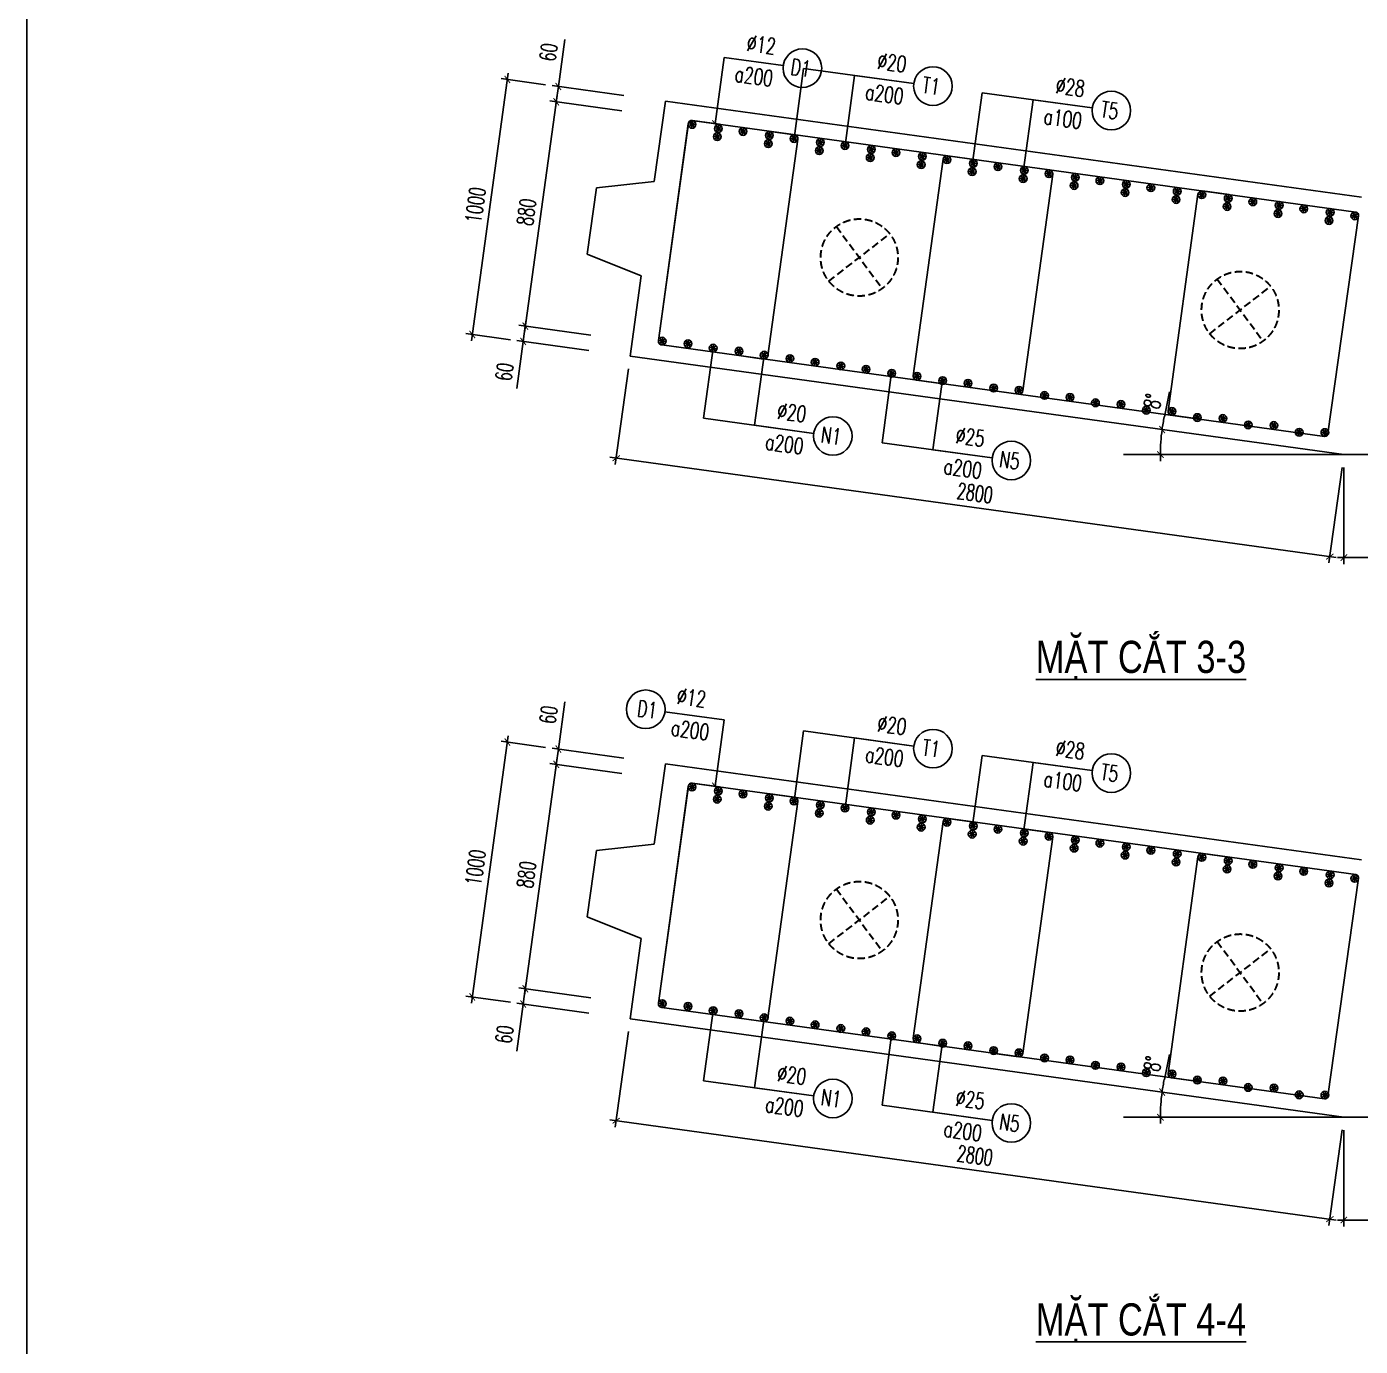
# Model space of a CAD drawing. Header units: millimetres. Extents: x -143483 to 1166745, y -1448440 to -1202244.
# Drawn here: x 927727 to 948461, y -1248491 to -1227977 of the extents above; entities that cross this region are included whole.
import ezdxf
from ezdxf.enums import TextEntityAlignment as Align

# ---------------------------------------------------------------- set-up
doc = ezdxf.new("R2010")
doc.units = ezdxf.units.MM
doc.header["$LTSCALE"] = 30
doc.header["$PDMODE"] = 3
doc.linetypes.add('DASHED', pattern=[19.05, 12.7, -6.35])
doc.layers.get('0').update_dxf_attribs({"lineweight": 9})
doc.layers.get('Defpoints').update_dxf_attribs({"lineweight": 9})
for name, color, linetype in [('ccu11-Cotthep', 9, 'Continuous'), ('ccu11-Dim', 8, 'Continuous'), ('ccu11-Text', 31, 'Continuous'), ('ccu11-Thay', 7, 'Continuous'), ('ccu11-Thep', 4, 'Continuous'), ('ccu11-Thep doc', 4, 'Continuous'), ('ccu11-Thepdai', 6, 'Continuous'), ('Xref_ST_MBDV Cot vach 30.7.2022$0$Xref_ST_MBDV Cot vach 30.7.2022|Xref_ST_MBDV Cot vach 30.7.2022|Xref_ST_MBDV Cot vach 30.7.2022|Xref_ST_MBDV Cot vach 30.7.2022|ccu12-Thay', 7, 'Continuous')]:
    doc.layers.add(name, color=color, linetype=linetype)
doc.layers.add('ccu11-Khuat', color=9, linetype='DASHED', lineweight=30)
doc.layers.add('Vicom_thep doc', color=1, linetype='Continuous', lineweight=35)
doc.styles.add('ccu11-dim', font='vnsimli.shx', dxfattribs={"width": 0.65, "bigfont": 'bigfont.shx'})
doc.styles.add('ccu11-VnAvH-B', font='VHAVANB.TTF')
doc.styles.add('ccu11-vnsimple', font='vnsimple.shx', dxfattribs={"bigfont": 'bigfont.shx'})
doc.styles.add('ccu11_simli', font='vnsimli.shx', dxfattribs={"width": 0.8})
doc.dimstyles.new('ccu11-100', dxfattribs={"dimscale": 100, "dimtxt": 2.5, "dimasz": 1, "dimexe": 1, "dimexo": 2, "dimgap": 1, "dimtad": 1, "dimdec": 0, "dimdsep": 46, "dimtxsty": 'ccu11-dim', "dimblk": 'ARCHTICK', "dimcen": -1, "dimdle": 1, "dimclrd": 256, "dimclre": 256, "dimclrt": 3, "dimadec": 0, "dimazin": 2, "dimtfac": 0.1, "dimtdec": 0, "dimtmove": 0, "dimatfit": 1, "dimldrblk": 'ARCHTICK', "dimfxl": 0, "dimtvp": 0.833333, "dimtolj": 1, "dimtzin": 12, "dimarcsym": 0})
doc.dimstyles.new('ccu11-100x4', dxfattribs={"dimscale": 100, "dimtxt": 2.5, "dimasz": 1, "dimexe": 1, "dimexo": 2, "dimgap": 1, "dimtad": 1, "dimdec": 0, "dimlfac": 0.25, "dimdsep": 46, "dimtxsty": 'ccu11-dim', "dimblk": 'ARCHTICK', "dimcen": -1, "dimdle": 1, "dimclrd": 256, "dimclre": 256, "dimclrt": 3, "dimadec": 0, "dimazin": 2, "dimtfac": 0.1, "dimtdec": 0, "dimtmove": 0, "dimatfit": 1, "dimldrblk": 'ARCHTICK', "dimfxl": 0, "dimtvp": 0.833333, "dimtolj": 1, "dimtzin": 12, "dimarcsym": 0})

# ---------------------------------------------------------------- blocks, each defined once
blk = doc.blocks.new('_ARCHTICK')
at = {"color": 0, "linetype": 'ByBlock', "const_width": 0.15}
blk.add_lwpolyline([(-0.5, -0.5), (0.5, 0.5)], dxfattribs=at)
blk = doc.blocks.new('*D4213')
at = {"layer": 'ccu11-Dim', "lineweight": -2, "transparency": 16777216}
blk.add_line((945414, -1234043), (945496, -1233653), dxfattribs=at)
for start, end in [(168.1306, 172.1485), (172.1485, 180), (170.1399, 172.1485), (180, 182.0086)]:
    blk.add_arc((948205, -1234630), 2853, start, end, dxfattribs=at)
at = {"layer": 'Defpoints', "color": 0, "transparency": 16777216}
for p in [(937110, -1233100), (945356, -1234499), (940037, -1234630), (948205, -1234630), (948205, -1234630)]:
    blk.add_point(p, dxfattribs=at)
at = {"layer": 'ccu11-Dim', "lineweight": -2, "transparency": 16777216, "xscale": 100, "yscale": 100, "zscale": 100}
for p, rotation in [((945380, -1234240), 262.1484996861007), ((945353, -1234630), 90)]:
    blk.add_blockref('_ARCHTICK', p, dxfattribs=dict(at, rotation=rotation))
at = {"layer": 'ccu11-Dim', "color": 3, "transparency": 16777216, "insert": (945235, -1233802), "char_height": 250, "attachment_point": 5, "rotation": 78.1306, "style": 'ccu11-dim'}
blk.add_mtext('\\A1;8\\M+1818B', dxfattribs=at)
blk = doc.blocks.new('*D4214')
at = {"layer": 'ccu11-Dim', "linetype": 'ByBlock', "lineweight": -2, "ltscale": 30, "transparency": 16777216}
for p, q in [((935993, -1228908), (936094, -1228175)), ((937012, -1229048), (935894, -1228894)), ((935960, -1229145), (935993, -1228908)), ((936979, -1229286), (935861, -1229132)), ((935960, -1229145), (935946, -1229244))]:
    blk.add_line(p, q, dxfattribs=at)
at = {"layer": 'Defpoints', "color": 0, "linetype": 'ByBlock', "ltscale": 30, "transparency": 16777216}
for p in [(937210, -1229075), (935960, -1229145), (937177, -1229313)]:
    blk.add_point(p, dxfattribs=at)
at = {"layer": 'ccu11-Dim', "linetype": 'ByBlock', "lineweight": -2, "ltscale": 30, "transparency": 16777216, "xscale": 100, "yscale": 100, "zscale": 100}
for p, rotation in [((935993, -1228908), 262.1484996839544), ((935960, -1229145), 82.14849968395437)]:
    blk.add_blockref('_ARCHTICK', p, dxfattribs=dict(at, rotation=rotation))
at = {"layer": 'ccu11-Dim', "color": 3, "linetype": 'ByBlock', "ltscale": 30, "transparency": 16777216, "insert": (935839, -1228374), "char_height": 250, "attachment_point": 5, "rotation": 82.1485, "style": 'ccu11-dim'}
blk.add_mtext('\\A1;60', dxfattribs=at)
blk = doc.blocks.new('*D4215')
at = {"layer": 'ccu11-Dim', "linetype": 'ByBlock', "lineweight": -2, "ltscale": 30, "transparency": 16777216}
for p, q in [((935974, -1229046), (935466, -1232731)), ((936979, -1229286), (935861, -1229132)), ((936498, -1232773), (935380, -1232619))]:
    blk.add_line(p, q, dxfattribs=at)
at = {"layer": 'Defpoints', "color": 0, "linetype": 'ByBlock', "ltscale": 30, "transparency": 16777216}
for p in [(937177, -1229313), (935479, -1232632), (936696, -1232800)]:
    blk.add_point(p, dxfattribs=at)
at = {"layer": 'ccu11-Dim', "linetype": 'ByBlock', "lineweight": -2, "ltscale": 30, "transparency": 16777216, "xscale": 100, "yscale": 100, "zscale": 100}
for p, rotation in [((935960, -1229145), 82.14849968395441), ((935479, -1232632), 262.1484996839544)]:
    blk.add_blockref('_ARCHTICK', p, dxfattribs=dict(at, rotation=rotation))
at = {"layer": 'ccu11-Dim', "color": 3, "linetype": 'ByBlock', "ltscale": 30, "transparency": 16777216, "insert": (935497, -1230858), "char_height": 250, "attachment_point": 5, "rotation": 82.1485, "style": 'ccu11-dim'}
blk.add_mtext('\\A1;880', dxfattribs=at)
blk = doc.blocks.new('*D4216')
at = {"layer": 'ccu11-Dim', "linetype": 'ByBlock', "lineweight": -2, "ltscale": 30, "transparency": 16777216}
for p, q in [((936498, -1232773), (935380, -1232619)), ((935479, -1232632), (935446, -1232870)), ((935479, -1232632), (935493, -1232533)), ((935446, -1232870), (935345, -1233603)), ((936465, -1233011), (935347, -1232857))]:
    blk.add_line(p, q, dxfattribs=at)
at = {"layer": 'Defpoints', "color": 0, "linetype": 'ByBlock', "ltscale": 30, "transparency": 16777216}
for p in [(935479, -1232632), (936696, -1232800), (936663, -1233038)]:
    blk.add_point(p, dxfattribs=at)
at = {"layer": 'ccu11-Dim', "linetype": 'ByBlock', "lineweight": -2, "ltscale": 30, "transparency": 16777216, "xscale": 100, "yscale": 100, "zscale": 100}
for p, rotation in [((935479, -1232632), 262.1484996839544), ((935446, -1232870), 82.14849968395441)]:
    blk.add_blockref('_ARCHTICK', p, dxfattribs=dict(at, rotation=rotation))
at = {"layer": 'ccu11-Dim', "color": 3, "linetype": 'ByBlock', "ltscale": 30, "transparency": 16777216, "insert": (935154, -1233343), "char_height": 250, "attachment_point": 5, "rotation": 82.1485, "style": 'ccu11-dim'}
blk.add_mtext('\\A1;60', dxfattribs=at)
blk = doc.blocks.new('*D4217')
at = {"layer": 'ccu11-Dim', "linetype": 'ByBlock', "lineweight": -2, "ltscale": 30, "transparency": 16777216}
for p, q in [((935214, -1228699), (934640, -1232860)), ((935795, -1228880), (935101, -1228785)), ((935248, -1232843), (934555, -1232747))]:
    blk.add_line(p, q, dxfattribs=at)
at = {"layer": 'Defpoints', "color": 0, "linetype": 'ByBlock', "ltscale": 30, "transparency": 16777216}
for p in [(935993, -1228908), (934654, -1232761), (935446, -1232870)]:
    blk.add_point(p, dxfattribs=at)
at = {"layer": 'ccu11-Dim', "linetype": 'ByBlock', "lineweight": -2, "ltscale": 30, "transparency": 16777216, "xscale": 100, "yscale": 100, "zscale": 100}
for p, rotation in [((935200, -1228798), 82.14849968395441), ((934654, -1232761), 262.1484996839544)]:
    blk.add_blockref('_ARCHTICK', p, dxfattribs=dict(at, rotation=rotation))
at = {"layer": 'ccu11-Dim', "color": 3, "linetype": 'ByBlock', "ltscale": 30, "transparency": 16777216, "insert": (934704, -1230749), "char_height": 250, "attachment_point": 5, "rotation": 82.1485, "style": 'ccu11-dim'}
blk.add_mtext('\\A1;1000', dxfattribs=at)
blk = doc.blocks.new('MCT')
at = {"ltscale": 0.005}
for p, q in [((-0.49, 0), (0.49, 0)), ((0.35, -0.35), (-0.35, 0.35)), ((-0.35, -0.35), (0.35, 0.35)), ((0, -0.49), (0, 0.49))]:
    blk.add_line(p, q, dxfattribs=at)
blk.add_circle((0, 0), 0.492, dxfattribs=at)
blk = doc.blocks.new('*U4207')
at = {"layer": 'ccu11-Thep doc', "xscale": -121.9200000001001, "yscale": 121.9200000001001, "zscale": 121.92, "rotation": 270}
blk.add_blockref('MCT', (0, 0), dxfattribs=at)
blk = doc.blocks.new('*U4208')
at = {"layer": 'ccu11-Thep doc', "color": 0, "linetype": 'ByBlock', "lineweight": -2, "transparency": 16777216}
for p in [(0, 0), (800, 0), (1600, 0), (2400, 0), (3200, 0), (4000, 0), (4800, 0), (5600, 0), (6400, 0), (7200, 0), (8000, 0), (8800, 0), (9600, 0), (10400, 0)]:
    blk.add_blockref('*U4207', p, dxfattribs=at)
blk = doc.blocks.new('*U4209')
at = {"layer": 'ccu11-Thep doc', "xscale": -121.9200000001001, "yscale": 121.9200000001001, "zscale": 121.92, "rotation": 270}
blk.add_blockref('MCT', (0, 0), dxfattribs=at)
blk = doc.blocks.new('*U4210')
at = {"layer": 'ccu11-Thep doc', "color": 0, "linetype": 'ByBlock', "lineweight": -2, "transparency": 16777216}
for p in [(0, 0), (800, 0), (1600, 0), (2400, 0), (3200, 0), (4000, 0), (4800, 0), (5600, 0), (6400, 0), (7200, 0), (8000, 0), (8800, 0), (9600, 0), (10400, 0)]:
    blk.add_blockref('*U4209', p, dxfattribs=at)
blk = doc.blocks.new('*D4211')
at = {"layer": 'ccu11-Dim', "linetype": 'ByBlock', "lineweight": -2, "ltscale": 30, "transparency": 16777216}
for p, q in [((937083, -1233298), (936878, -1234784)), ((936793, -1234671), (948086, -1236228)), ((948178, -1234828), (947973, -1236314))]:
    blk.add_line(p, q, dxfattribs=at)
at = {"layer": 'Defpoints', "color": 0, "linetype": 'ByBlock', "ltscale": 30, "transparency": 16777216}
for p in [(937110, -1233100), (948205, -1234630), (947987, -1236215)]:
    blk.add_point(p, dxfattribs=at)
at = {"layer": 'ccu11-Dim', "linetype": 'ByBlock', "lineweight": -2, "ltscale": 30, "transparency": 16777216, "xscale": 100, "yscale": 100, "zscale": 100}
for p, rotation in [((936892, -1234685), 172.1484996860987), ((947987, -1236215), 352.1484996860988)]:
    blk.add_blockref('_ARCHTICK', p, dxfattribs=dict(at, rotation=rotation))
at = {"layer": 'ccu11-Dim', "color": 3, "linetype": 'ByBlock', "ltscale": 30, "transparency": 16777216, "insert": (942470, -1235227), "char_height": 250, "attachment_point": 5, "rotation": 352.1485, "style": 'ccu11-dim'}
blk.add_mtext('\\A1;2800', dxfattribs=at)
blk = doc.blocks.new('*D4212')
at = {"layer": 'ccu11-Dim', "linetype": 'ByBlock', "lineweight": -2, "ltscale": 30, "transparency": 16777216}
for p, q in [((948205, -1234830), (948205, -1236330)), ((959405, -1234830), (959405, -1236330)), ((948105, -1236230), (959505, -1236230))]:
    blk.add_line(p, q, dxfattribs=at)
at = {"layer": 'Defpoints', "color": 0, "linetype": 'ByBlock', "ltscale": 30, "transparency": 16777216}
for p in [(948205, -1234630), (959405, -1234630), (959405, -1236230)]:
    blk.add_point(p, dxfattribs=at)
at = {"layer": 'ccu11-Dim', "linetype": 'ByBlock', "lineweight": -2, "ltscale": 30, "transparency": 16777216, "xscale": 100, "yscale": 100, "zscale": 100, "rotation": 180}
blk.add_blockref('_ARCHTICK', (948205, -1236230), dxfattribs=at)
at = {"layer": 'ccu11-Dim', "linetype": 'ByBlock', "lineweight": -2, "ltscale": 30, "transparency": 16777216, "xscale": 100, "yscale": 100, "zscale": 100}
blk.add_blockref('_ARCHTICK', (959405, -1236230), dxfattribs=at)
at = {"layer": 'ccu11-Dim', "color": 3, "linetype": 'ByBlock', "ltscale": 30, "transparency": 16777216, "insert": (953805, -1236005), "char_height": 250, "attachment_point": 5, "style": 'ccu11-dim'}
blk.add_mtext('\\A1;2800', dxfattribs=at)
blk = doc.blocks.new('ccu11_block_thep')
at = {"layer": 'ccu11-Thep', "color": 3}
for p, q in [((-0.4, 0), (0.4, 0)), ((-0.28, 0.28), (0.28, -0.28)), ((0.28, 0.28), (-0.28, -0.28)), ((0, 0.4), (0, -0.4))]:
    blk.add_line(p, q, dxfattribs=at)
at = {"layer": 'ccu11-Thep', "color": 1, "const_width": 0.0667}
blk.add_lwpolyline([(-0.4, 0, 1), (0.4, 0, 1), (-0.4, 0, 1)], format="xyb", dxfattribs=at)
at = {"layer": 'ccu11-Thep', "color": 1}
blk.add_circle((0, 0), 0.4, dxfattribs=at)
blk = doc.blocks.new('*U4228')
at = {"layer": 'Vicom_thep doc', "xscale": -150, "yscale": 150, "zscale": 150, "rotation": 180}
blk.add_blockref('ccu11_block_thep', (0, 0), dxfattribs=at)
blk = doc.blocks.new('*U4229')
at = {"layer": 'ccu11-Thep doc', "color": 0, "linetype": 'ByBlock', "lineweight": -2, "transparency": 16777216}
for p in [(0, 0), (800, 0), (1600, 0), (2400, 0), (3200, 0), (4000, 0), (4800, 0), (5600, 0), (6400, 0), (7200, 0), (8000, 0), (8800, 0), (9600, 0)]:
    blk.add_blockref('*U4228', p, dxfattribs=at)
blk = doc.blocks.new('*U4226')
at = {"layer": 'Vicom_thep doc', "xscale": -150, "yscale": 150, "zscale": 150, "rotation": 180}
blk.add_blockref('ccu11_block_thep', (0, 0), dxfattribs=at)
blk = doc.blocks.new('*U4227')
at = {"layer": 'ccu11-Thep doc', "color": 0, "linetype": 'ByBlock', "lineweight": -2, "transparency": 16777216}
for p in [(0, 0), (800, 0), (1600, 0), (2400, 0), (3200, 0), (4000, 0), (4800, 0), (5600, 0), (6400, 0), (7200, 0), (8000, 0), (8800, 0), (9600, 0)]:
    blk.add_blockref('*U4226', p, dxfattribs=at)
blk = doc.blocks.new('SHD')
at = {"layer": 'ccu11-Cotthep'}
blk.add_circle((300, 0), 300, dxfattribs=at)
at = {"layer": 'ccu11-Cotthep', "color": 31, "style": 'ccu11_simli', "width": 0.8}
blk.add_attdef('DK', text='', height=250, dxfattribs=at).set_placement((-101, 65), align=Align.BOTTOM_RIGHT)
blk.add_attdef('KH', text='', height=250, dxfattribs=at).set_placement((300, 0), align=Align.MIDDLE)
blk.add_attdef('KC', text='', height=250, dxfattribs=at).set_placement((-101, -142), align=Align.TOP_RIGHT)
blk = doc.blocks.new('*U4230')
at = {"layer": 'Vicom_thep doc', "xscale": -150, "yscale": 150, "zscale": 150, "rotation": 180}
blk.add_blockref('ccu11_block_thep', (0, 0), dxfattribs=at)
blk = doc.blocks.new('*U4231')
at = {"layer": 'ccu11-Thep doc', "color": 0, "linetype": 'ByBlock', "lineweight": -2, "transparency": 16777216}
for p in [(0, 0), (800, 0), (1600, 0), (2400, 0), (3200, 0), (4000, 0), (4800, 0), (5600, 0), (6400, 0), (7200, 0), (8000, 0), (8800, 0), (9600, 0)]:
    blk.add_blockref('*U4230', p, dxfattribs=at)
blk = doc.blocks.new('*D4264')
at = {"layer": 'ccu11-Dim', "lineweight": -2, "transparency": 16777216}
blk.add_line((945414, -1244342), (945496, -1243953), dxfattribs=at)
for start, end in [(168.1306, 172.1485), (170.1399, 172.1485), (172.1485, 180), (180, 182.0086)]:
    blk.add_arc((948205, -1244929), 2853, start, end, dxfattribs=at)
at = {"layer": 'Defpoints', "color": 0, "transparency": 16777216}
for p in [(937110, -1243399), (945356, -1244799), (940037, -1244929), (948205, -1244929), (948205, -1244929)]:
    blk.add_point(p, dxfattribs=at)
at = {"layer": 'ccu11-Dim', "lineweight": -2, "transparency": 16777216, "xscale": 100, "yscale": 100, "zscale": 100}
for p, rotation in [((945380, -1244539), 262.1484996861007), ((945353, -1244929), 90)]:
    blk.add_blockref('_ARCHTICK', p, dxfattribs=dict(at, rotation=rotation))
at = {"layer": 'ccu11-Dim', "color": 3, "transparency": 16777216, "insert": (945235, -1244101), "char_height": 250, "attachment_point": 5, "rotation": 78.1306, "style": 'ccu11-dim'}
blk.add_mtext('\\A1;8\\M+1818B', dxfattribs=at)
blk = doc.blocks.new('*D4254')
at = {"layer": 'ccu11-Dim', "linetype": 'ByBlock', "lineweight": -2, "ltscale": 30, "transparency": 16777216}
for p, q in [((935993, -1239207), (936094, -1238474)), ((937012, -1239348), (935894, -1239193)), ((935960, -1239445), (935993, -1239207)), ((936979, -1239585), (935861, -1239431)), ((935960, -1239445), (935946, -1239544))]:
    blk.add_line(p, q, dxfattribs=at)
at = {"layer": 'Defpoints', "color": 0, "linetype": 'ByBlock', "ltscale": 30, "transparency": 16777216}
for p in [(935960, -1239445), (937210, -1239375), (937177, -1239613)]:
    blk.add_point(p, dxfattribs=at)
at = {"layer": 'ccu11-Dim', "linetype": 'ByBlock', "lineweight": -2, "ltscale": 30, "transparency": 16777216, "xscale": 100, "yscale": 100, "zscale": 100}
for p, rotation in [((935993, -1239207), 262.1484996839544), ((935960, -1239445), 82.14849968395437)]:
    blk.add_blockref('_ARCHTICK', p, dxfattribs=dict(at, rotation=rotation))
at = {"layer": 'ccu11-Dim', "color": 3, "linetype": 'ByBlock', "ltscale": 30, "transparency": 16777216, "insert": (935839, -1238673), "char_height": 250, "attachment_point": 5, "rotation": 82.1485, "style": 'ccu11-dim'}
blk.add_mtext('\\A1;60', dxfattribs=at)
blk = doc.blocks.new('*D4255')
at = {"layer": 'ccu11-Dim', "linetype": 'ByBlock', "lineweight": -2, "ltscale": 30, "transparency": 16777216}
for p, q in [((935974, -1239346), (935466, -1243031)), ((936979, -1239585), (935861, -1239431)), ((936498, -1243072), (935380, -1242918))]:
    blk.add_line(p, q, dxfattribs=at)
at = {"layer": 'Defpoints', "color": 0, "linetype": 'ByBlock', "ltscale": 30, "transparency": 16777216}
for p in [(937177, -1239613), (935479, -1242932), (936696, -1243100)]:
    blk.add_point(p, dxfattribs=at)
at = {"layer": 'ccu11-Dim', "linetype": 'ByBlock', "lineweight": -2, "ltscale": 30, "transparency": 16777216, "xscale": 100, "yscale": 100, "zscale": 100}
for p, rotation in [((935960, -1239445), 82.14849968395441), ((935479, -1242932), 262.1484996839544)]:
    blk.add_blockref('_ARCHTICK', p, dxfattribs=dict(at, rotation=rotation))
at = {"layer": 'ccu11-Dim', "color": 3, "linetype": 'ByBlock', "ltscale": 30, "transparency": 16777216, "insert": (935497, -1241158), "char_height": 250, "attachment_point": 5, "rotation": 82.1485, "style": 'ccu11-dim'}
blk.add_mtext('\\A1;880', dxfattribs=at)
blk = doc.blocks.new('*D4256')
at = {"layer": 'ccu11-Dim', "linetype": 'ByBlock', "lineweight": -2, "ltscale": 30, "transparency": 16777216}
for p, q in [((936498, -1243072), (935380, -1242918)), ((935479, -1242932), (935446, -1243170)), ((935479, -1242932), (935493, -1242833)), ((935446, -1243170), (935345, -1243902)), ((936465, -1243310), (935347, -1243156))]:
    blk.add_line(p, q, dxfattribs=at)
at = {"layer": 'Defpoints', "color": 0, "linetype": 'ByBlock', "ltscale": 30, "transparency": 16777216}
for p in [(935479, -1242932), (936696, -1243100), (936663, -1243337)]:
    blk.add_point(p, dxfattribs=at)
at = {"layer": 'ccu11-Dim', "linetype": 'ByBlock', "lineweight": -2, "ltscale": 30, "transparency": 16777216, "xscale": 100, "yscale": 100, "zscale": 100}
for p, rotation in [((935479, -1242932), 262.1484996839544), ((935446, -1243170), 82.14849968395441)]:
    blk.add_blockref('_ARCHTICK', p, dxfattribs=dict(at, rotation=rotation))
at = {"layer": 'ccu11-Dim', "color": 3, "linetype": 'ByBlock', "ltscale": 30, "transparency": 16777216, "insert": (935154, -1243642), "char_height": 250, "attachment_point": 5, "rotation": 82.1485, "style": 'ccu11-dim'}
blk.add_mtext('\\A1;60', dxfattribs=at)
blk = doc.blocks.new('*D4257')
at = {"layer": 'ccu11-Dim', "linetype": 'ByBlock', "lineweight": -2, "ltscale": 30, "transparency": 16777216}
for p, q in [((935214, -1238999), (934640, -1243159)), ((935795, -1239180), (935101, -1239084)), ((935248, -1243142), (934555, -1243047))]:
    blk.add_line(p, q, dxfattribs=at)
at = {"layer": 'Defpoints', "color": 0, "linetype": 'ByBlock', "ltscale": 30, "transparency": 16777216}
for p in [(935993, -1239207), (934654, -1243060), (935446, -1243170)]:
    blk.add_point(p, dxfattribs=at)
at = {"layer": 'ccu11-Dim', "linetype": 'ByBlock', "lineweight": -2, "ltscale": 30, "transparency": 16777216, "xscale": 100, "yscale": 100, "zscale": 100}
for p, rotation in [((935200, -1239098), 82.14849968395441), ((934654, -1243060), 262.1484996839544)]:
    blk.add_blockref('_ARCHTICK', p, dxfattribs=dict(at, rotation=rotation))
at = {"layer": 'ccu11-Dim', "color": 3, "linetype": 'ByBlock', "ltscale": 30, "transparency": 16777216, "insert": (934704, -1241048), "char_height": 250, "attachment_point": 5, "rotation": 82.1485, "style": 'ccu11-dim'}
blk.add_mtext('\\A1;1000', dxfattribs=at)
blk = doc.blocks.new('*U4248')
at = {"layer": 'ccu11-Thep doc', "xscale": -121.9200000001001, "yscale": 121.9200000001001, "zscale": 121.92, "rotation": 270}
blk.add_blockref('MCT', (0, 0), dxfattribs=at)
blk = doc.blocks.new('*U4249')
at = {"layer": 'ccu11-Thep doc', "color": 0, "linetype": 'ByBlock', "lineweight": -2, "transparency": 16777216}
for p in [(0, 0), (800, 0), (1600, 0), (2400, 0), (3200, 0), (4000, 0), (4800, 0), (5600, 0), (6400, 0), (7200, 0), (8000, 0), (8800, 0), (9600, 0), (10400, 0)]:
    blk.add_blockref('*U4248', p, dxfattribs=at)
blk = doc.blocks.new('*U4250')
at = {"layer": 'ccu11-Thep doc', "xscale": -121.9200000001001, "yscale": 121.9200000001001, "zscale": 121.92, "rotation": 270}
blk.add_blockref('MCT', (0, 0), dxfattribs=at)
blk = doc.blocks.new('*U4251')
at = {"layer": 'ccu11-Thep doc', "color": 0, "linetype": 'ByBlock', "lineweight": -2, "transparency": 16777216}
for p in [(0, 0), (800, 0), (1600, 0), (2400, 0), (3200, 0), (4000, 0), (4800, 0), (5600, 0), (6400, 0), (7200, 0), (8000, 0), (8800, 0), (9600, 0), (10400, 0)]:
    blk.add_blockref('*U4250', p, dxfattribs=at)
blk = doc.blocks.new('*D4262')
at = {"layer": 'ccu11-Dim', "linetype": 'ByBlock', "lineweight": -2, "ltscale": 30, "transparency": 16777216}
for p, q in [((937083, -1243597), (936878, -1245083)), ((936793, -1244970), (948086, -1246528)), ((948178, -1245127), (947973, -1246613))]:
    blk.add_line(p, q, dxfattribs=at)
at = {"layer": 'Defpoints', "color": 0, "linetype": 'ByBlock', "ltscale": 30, "transparency": 16777216}
for p in [(937110, -1243399), (948205, -1244929), (947987, -1246514)]:
    blk.add_point(p, dxfattribs=at)
at = {"layer": 'ccu11-Dim', "linetype": 'ByBlock', "lineweight": -2, "ltscale": 30, "transparency": 16777216, "xscale": 100, "yscale": 100, "zscale": 100}
for p, rotation in [((936892, -1244984), 172.1484996860987), ((947987, -1246514), 352.1484996860988)]:
    blk.add_blockref('_ARCHTICK', p, dxfattribs=dict(at, rotation=rotation))
at = {"layer": 'ccu11-Dim', "color": 3, "linetype": 'ByBlock', "ltscale": 30, "transparency": 16777216, "insert": (942470, -1245526), "char_height": 250, "attachment_point": 5, "rotation": 352.1485, "style": 'ccu11-dim'}
blk.add_mtext('\\A1;2800', dxfattribs=at)
blk = doc.blocks.new('*D4263')
at = {"layer": 'ccu11-Dim', "linetype": 'ByBlock', "lineweight": -2, "ltscale": 30, "transparency": 16777216}
for p, q in [((948205, -1245129), (948205, -1246629)), ((959405, -1245129), (959405, -1246629)), ((948105, -1246529), (959505, -1246529))]:
    blk.add_line(p, q, dxfattribs=at)
at = {"layer": 'Defpoints', "color": 0, "linetype": 'ByBlock', "ltscale": 30, "transparency": 16777216}
for p in [(948205, -1244929), (959405, -1244929), (959405, -1246529)]:
    blk.add_point(p, dxfattribs=at)
at = {"layer": 'ccu11-Dim', "linetype": 'ByBlock', "lineweight": -2, "ltscale": 30, "transparency": 16777216, "xscale": 100, "yscale": 100, "zscale": 100, "rotation": 180}
blk.add_blockref('_ARCHTICK', (948205, -1246529), dxfattribs=at)
at = {"layer": 'ccu11-Dim', "linetype": 'ByBlock', "lineweight": -2, "ltscale": 30, "transparency": 16777216, "xscale": 100, "yscale": 100, "zscale": 100}
blk.add_blockref('_ARCHTICK', (959405, -1246529), dxfattribs=at)
at = {"layer": 'ccu11-Dim', "color": 3, "linetype": 'ByBlock', "ltscale": 30, "transparency": 16777216, "insert": (953805, -1246304), "char_height": 250, "attachment_point": 5, "style": 'ccu11-dim'}
blk.add_mtext('\\A1;2800', dxfattribs=at)
blk = doc.blocks.new('*U4238')
at = {"layer": 'Vicom_thep doc', "xscale": -150, "yscale": 150, "zscale": 150, "rotation": 180}
blk.add_blockref('ccu11_block_thep', (0, 0), dxfattribs=at)
blk = doc.blocks.new('*U4239')
at = {"layer": 'ccu11-Thep doc', "color": 0, "linetype": 'ByBlock', "lineweight": -2, "transparency": 16777216}
for p in [(0, 0), (800, 0), (1600, 0), (2400, 0), (3200, 0), (4000, 0), (4800, 0), (5600, 0), (6400, 0), (7200, 0), (8000, 0), (8800, 0), (9600, 0)]:
    blk.add_blockref('*U4238', p, dxfattribs=at)
blk = doc.blocks.new('*U4236')
at = {"layer": 'Vicom_thep doc', "xscale": -150, "yscale": 150, "zscale": 150, "rotation": 180}
blk.add_blockref('ccu11_block_thep', (0, 0), dxfattribs=at)
blk = doc.blocks.new('*U4237')
at = {"layer": 'ccu11-Thep doc', "color": 0, "linetype": 'ByBlock', "lineweight": -2, "transparency": 16777216}
for p in [(0, 0), (800, 0), (1600, 0), (2400, 0), (3200, 0), (4000, 0), (4800, 0), (5600, 0), (6400, 0), (7200, 0), (8000, 0), (8800, 0), (9600, 0)]:
    blk.add_blockref('*U4236', p, dxfattribs=at)
blk = doc.blocks.new('*U4240')
at = {"layer": 'Vicom_thep doc', "xscale": -150, "yscale": 150, "zscale": 150, "rotation": 180}
blk.add_blockref('ccu11_block_thep', (0, 0), dxfattribs=at)
blk = doc.blocks.new('*U4241')
at = {"layer": 'ccu11-Thep doc', "color": 0, "linetype": 'ByBlock', "lineweight": -2, "transparency": 16777216}
for p in [(0, 0), (800, 0), (1600, 0), (2400, 0), (3200, 0), (4000, 0), (4800, 0), (5600, 0), (6400, 0), (7200, 0), (8000, 0), (8800, 0), (9600, 0)]:
    blk.add_blockref('*U4240', p, dxfattribs=at)

msp = doc.modelspace()

# ---------------------------------------------------------------- linework, layer by layer
at = {"layer": 'ccu11-Dim'}
for points in [[(948205.42, -1234629.64), (944779.84, -1234629.64)], [(948205.42, -1244929.04), (944779.84, -1244929.04)]]:
    msp.add_lwpolyline(points, dxfattribs=at)
at = {"layer": 'ccu11-Khuat', "ltscale": 0.3}
for p, q in [((940315.05, -1231082.83), (941028.11, -1232047.99)), ((940197.74, -1231933.48), (941145.42, -1231197.34)), ((946119.59, -1232750.15), (947067.28, -1232014.01)), ((946236.91, -1231899.5), (946949.97, -1232864.66)), ((940197.74, -1242232.89), (941145.42, -1241496.75)), ((940315.05, -1241382.23), (941028.11, -1242347.4)), ((946119.59, -1243049.55), (947067.28, -1242313.42)), ((946236.91, -1242198.9), (946949.97, -1243164.07))]:
    msp.add_line(p, q, dxfattribs=at)
for centre in [(940671.58, -1231565.41), (946593.44, -1232382.08), (940671.58, -1241864.82), (946593.44, -1242681.49)]:
    msp.add_circle(centre, 600, dxfattribs=at)
at = {"layer": 'ccu11-Thay'}
for p, q in [((937656.84, -1229137.15), (937484.71, -1230385.34)), ((936583.14, -1230483.09), (936441.07, -1231513.34)), ((937484.71, -1230385.34), (936583.14, -1230483.09)), ((936441.07, -1231513.34), (937282.54, -1231851.46)), ((937282.54, -1231851.46), (937110.41, -1233099.65)), ((937656.84, -1239436.55), (937484.71, -1240684.74)), ((937484.71, -1240684.74), (936583.14, -1240782.5)), ((936583.14, -1240782.5), (936441.07, -1241812.75)), ((936441.07, -1241812.75), (937282.54, -1242150.87)), ((937282.54, -1242150.87), (937110.41, -1243399.06))]:
    msp.add_line(p, q, dxfattribs=at)
at = {"layer": 'ccu11-Thepdai'}
for points in [[(947901.35, -1234345.53), (937598.85, -1232924.74, -0.41421356), (937547.61, -1232857.1), (938013.47, -1229479.08, -0.41421356), (938069.83, -1229436.37), (948391.74, -1230859.85, -0.41421356), (948434.44, -1230916.21), (947957.71, -1234302.83, -0.41421356), (947901.35, -1234345.53)], [(938495.8, -1229495.12), (938079.74, -1229437.74, 0.41421356), (938012.1, -1229488.98), (937547.61, -1232857.1, 0.41421356), (937598.85, -1232924.74), (938014.91, -1232982.12)], [(939248.67, -1229598.95), (939664.74, -1229656.32, -0.41421356), (939715.98, -1229723.96), (939251.49, -1233092.08, -0.41421356), (939183.85, -1233143.32), (938767.79, -1233085.94)], [(942458.3, -1230041.58), (942042.23, -1229984.2, 0.41421356), (941974.6, -1230035.44), (941510.11, -1233403.56, 0.41421356), (941561.35, -1233471.2), (941977.41, -1233528.58)], [(943211.17, -1230145.41), (943627.23, -1230202.78, -0.41421356), (943678.47, -1230270.42), (943213.98, -1233638.54, -0.41421356), (943146.35, -1233689.78), (942730.29, -1233632.4)], [(946420.79, -1230588.04), (946004.73, -1230530.66, 0.41421356), (945937.1, -1230581.9), (945472.61, -1233950.02, 0.41421356), (945523.85, -1234017.66), (945939.91, -1234075.03)], [(947901.35, -1244644.94), (937598.85, -1243224.14, -0.41421356), (937547.61, -1243156.51), (938013.47, -1239778.48, -0.41421356), (938069.83, -1239735.78), (948391.74, -1241159.25, -0.41421356), (948434.44, -1241215.61), (947957.71, -1244602.24, -0.41421356), (947901.35, -1244644.94)], [(938495.8, -1239794.53), (938079.74, -1239737.15, 0.41421356), (938012.1, -1239788.39), (937547.61, -1243156.51, 0.41421356), (937598.85, -1243224.14), (938014.91, -1243281.52)], [(939248.67, -1239898.35), (939664.74, -1239955.73, -0.41421356), (939715.98, -1240023.37), (939251.49, -1243391.49, -0.41421356), (939183.85, -1243442.73), (938767.79, -1243385.35)], [(942458.3, -1240340.98), (942042.23, -1240283.61, 0.41421356), (941974.6, -1240334.85), (941510.11, -1243702.97, 0.41421356), (941561.35, -1243770.6), (941977.41, -1243827.98)], [(943211.17, -1240444.81), (943627.23, -1240502.19, -0.41421356), (943678.47, -1240569.82), (943213.98, -1243937.95, -0.41421356), (943146.35, -1243989.19), (942730.29, -1243931.81)], [(946420.79, -1240887.44), (946004.73, -1240830.06, 0.41421356), (945937.1, -1240881.31), (945472.61, -1244249.43, 0.41421356), (945523.85, -1244317.06), (945939.91, -1244374.44)]]:
    msp.add_lwpolyline(points, format="xyb", dxfattribs=at)
at = {"layer": 'Xref_ST_MBDV Cot vach 30.7.2022$0$Xref_ST_MBDV Cot vach 30.7.2022|Xref_ST_MBDV Cot vach 30.7.2022|Xref_ST_MBDV Cot vach 30.7.2022|Xref_ST_MBDV Cot vach 30.7.2022|ccu12-Thay', "ltscale": 10}
for p, q in [((948479.92, -1230629.64), (937656.84, -1229137.15)), ((937110.41, -1233099.65), (948205.42, -1234629.64)), ((948205.42, -1234629.64), (959405.42, -1234629.64)), ((948479.92, -1240929.04), (937656.84, -1239436.55)), ((937110.41, -1243399.06), (948205.42, -1244929.04)), ((948205.42, -1244929.04), (959405.42, -1244929.04))]:
    msp.add_line(p, q, dxfattribs=at)
at = {"layer": 'Xref_ST_MBDV Cot vach 30.7.2022$0$Xref_ST_MBDV Cot vach 30.7.2022|Xref_ST_MBDV Cot vach 30.7.2022|Xref_ST_MBDV Cot vach 30.7.2022|Xref_ST_MBDV Cot vach 30.7.2022|ccu12-Thay'}
msp.add_lwpolyline([(927726.59, -1210408.39), (1029072.88, -1210408.39), (1029072.88, -1282074.69), (927726.59, -1282074.69)], close=True, dxfattribs=at)

# ---------------------------------------------------------------- block references
at = {"layer": 'ccu11-Cotthep'}
ref = msp.add_blockref('SHD', (939489.62, -1228581.12), dxfattribs=dict(at, rotation=352.1999999999999))
ref.add_attrib('KH', 'D1', dxfattribs={"color": 31, "height": 250, "rotation": 352.2, "style": 'ccu11-vnsimple', "width": 0.7}).set_placement((939762.08, -1228618.44), align=Align.MIDDLE_CENTER)
ref.add_attrib('KC', 'a200', dxfattribs={"color": 31, "height": 250, "rotation": 352.2, "style": 'ccu11-vnsimple', "width": 0.7}).set_placement((939051.43, -1228622.03), align=Align.TOP_CENTER)
ref.add_attrib('DK', '`12', dxfattribs={"color": 31, "height": 250, "rotation": 352.2, "style": 'ccu11-vnsimple', "width": 0.7}).set_placement((939122.54, -1228455.14), align=Align.BOTTOM_CENTER)
ref = msp.add_blockref('SHD', (941518.88, -1228860.24), dxfattribs=dict(at, rotation=352.1999999999999))
ref.add_attrib('KH', 'T1', dxfattribs={"color": 31, "height": 250, "rotation": 352.2, "style": 'ccu11-vnsimple', "width": 0.7}).set_placement((941791.33, -1228897.56), align=Align.MIDDLE_CENTER)
ref.add_attrib('KC', 'a200', dxfattribs={"color": 31, "height": 250, "rotation": 352.2, "style": 'ccu11-vnsimple', "width": 0.7}).set_placement((941080.69, -1228901.15), align=Align.TOP_CENTER)
ref.add_attrib('DK', '`20', dxfattribs={"color": 31, "height": 250, "rotation": 352.2, "style": 'ccu11-vnsimple', "width": 0.7}).set_placement((941151.8, -1228734.25), align=Align.BOTTOM_CENTER)
ref = msp.add_blockref('SHD', (944292.97, -1229240.24), dxfattribs=dict(at, rotation=352.1999999999999))
ref.add_attrib('KH', 'T5', dxfattribs={"color": 31, "height": 250, "rotation": 352.2, "style": 'ccu11-vnsimple', "width": 0.7}).set_placement((944565.43, -1229277.56), align=Align.MIDDLE_CENTER)
ref.add_attrib('KC', 'a100', dxfattribs={"color": 31, "height": 250, "rotation": 352.2, "style": 'ccu11-vnsimple', "width": 0.7}).set_placement((943854.78, -1229281.15), align=Align.TOP_CENTER)
ref.add_attrib('DK', '`28', dxfattribs={"color": 31, "height": 250, "rotation": 352.2, "style": 'ccu11-vnsimple', "width": 0.7}).set_placement((943925.89, -1229114.26), align=Align.BOTTOM_CENTER)
ref = msp.add_blockref('SHD', (939963.22, -1234299.42), dxfattribs=dict(at, rotation=352.1999999999999))
ref.add_attrib('KH', 'N1', dxfattribs={"color": 31, "height": 250, "rotation": 352.2, "style": 'ccu11-vnsimple', "width": 0.7}).set_placement((940235.67, -1234336.74), align=Align.MIDDLE_CENTER)
ref.add_attrib('KC', 'a200', dxfattribs={"color": 31, "height": 250, "rotation": 352.2, "style": 'ccu11-vnsimple', "width": 0.7}).set_placement((939525.03, -1234340.33), align=Align.TOP_CENTER)
ref.add_attrib('DK', '`20', dxfattribs={"color": 31, "height": 250, "rotation": 352.2, "style": 'ccu11-vnsimple', "width": 0.7}).set_placement((939596.13, -1234173.44), align=Align.BOTTOM_CENTER)
ref = msp.add_blockref('SHD', (942737.31, -1234679.43), dxfattribs=dict(at, rotation=352.1999999999999))
ref.add_attrib('KH', 'N5', dxfattribs={"color": 31, "height": 250, "rotation": 352.2, "style": 'ccu11-vnsimple', "width": 0.7}).set_placement((943009.77, -1234716.75), align=Align.MIDDLE_CENTER)
ref.add_attrib('KC', 'a200', dxfattribs={"color": 31, "height": 250, "rotation": 352.2, "style": 'ccu11-vnsimple', "width": 0.7}).set_placement((942299.12, -1234720.34), align=Align.TOP_CENTER)
ref.add_attrib('DK', '`25', dxfattribs={"color": 31, "height": 250, "rotation": 352.2, "style": 'ccu11-vnsimple', "width": 0.7}).set_placement((942370.23, -1234553.44), align=Align.BOTTOM_CENTER)
ref = msp.add_blockref('SHD', (937648.81, -1238628.37), dxfattribs=dict(at, xscale=-1, rotation=352.1999999999732))
ref.add_attrib('KH', 'D1', dxfattribs={"color": 31, "height": 250, "rotation": 352.2, "style": 'ccu11-vnsimple', "width": 0.7}).set_placement((937376.35, -1238591.05), align=Align.MIDDLE_CENTER)
ref.add_attrib('KC', 'a200', dxfattribs={"color": 31, "height": 250, "rotation": 352.2, "style": 'ccu11-vnsimple', "width": 0.7}).set_placement((938059.85, -1238785.61), align=Align.TOP_CENTER)
ref.add_attrib('DK', '`12', dxfattribs={"color": 31, "height": 250, "rotation": 352.2, "style": 'ccu11-vnsimple', "width": 0.7}).set_placement((938036.25, -1238605.74), align=Align.BOTTOM_CENTER)
ref = msp.add_blockref('SHD', (941518.88, -1239159.64), dxfattribs=dict(at, rotation=352.1999999999999))
ref.add_attrib('KH', 'T1', dxfattribs={"color": 31, "height": 250, "rotation": 352.2, "style": 'ccu11-vnsimple', "width": 0.7}).set_placement((941791.33, -1239196.97), align=Align.MIDDLE_CENTER)
ref.add_attrib('KC', 'a200', dxfattribs={"color": 31, "height": 250, "rotation": 352.2, "style": 'ccu11-vnsimple', "width": 0.7}).set_placement((941080.69, -1239200.55), align=Align.TOP_CENTER)
ref.add_attrib('DK', '`20', dxfattribs={"color": 31, "height": 250, "rotation": 352.2, "style": 'ccu11-vnsimple', "width": 0.7}).set_placement((941151.8, -1239033.66), align=Align.BOTTOM_CENTER)
ref = msp.add_blockref('SHD', (944292.97, -1239539.65), dxfattribs=dict(at, rotation=352.1999999999999))
ref.add_attrib('KH', 'T5', dxfattribs={"color": 31, "height": 250, "rotation": 352.2, "style": 'ccu11-vnsimple', "width": 0.7}).set_placement((944565.43, -1239576.97), align=Align.MIDDLE_CENTER)
ref.add_attrib('KC', 'a100', dxfattribs={"color": 31, "height": 250, "rotation": 352.2, "style": 'ccu11-vnsimple', "width": 0.7}).set_placement((943854.78, -1239580.56), align=Align.TOP_CENTER)
ref.add_attrib('DK', '`28', dxfattribs={"color": 31, "height": 250, "rotation": 352.2, "style": 'ccu11-vnsimple', "width": 0.7}).set_placement((943925.89, -1239413.66), align=Align.BOTTOM_CENTER)
ref = msp.add_blockref('SHD', (939963.22, -1244598.83), dxfattribs=dict(at, rotation=352.1999999999999))
ref.add_attrib('KH', 'N1', dxfattribs={"color": 31, "height": 250, "rotation": 352.2, "style": 'ccu11-vnsimple', "width": 0.7}).set_placement((940235.67, -1244636.15), align=Align.MIDDLE_CENTER)
ref.add_attrib('KC', 'a200', dxfattribs={"color": 31, "height": 250, "rotation": 352.2, "style": 'ccu11-vnsimple', "width": 0.7}).set_placement((939525.03, -1244639.74), align=Align.TOP_CENTER)
ref.add_attrib('DK', '`20', dxfattribs={"color": 31, "height": 250, "rotation": 352.2, "style": 'ccu11-vnsimple', "width": 0.7}).set_placement((939596.13, -1244472.84), align=Align.BOTTOM_CENTER)
ref = msp.add_blockref('SHD', (942737.31, -1244978.83), dxfattribs=dict(at, rotation=352.1999999999999))
ref.add_attrib('KH', 'N5', dxfattribs={"color": 31, "height": 250, "rotation": 352.2, "style": 'ccu11-vnsimple', "width": 0.7}).set_placement((943009.77, -1245016.15), align=Align.MIDDLE_CENTER)
ref.add_attrib('KC', 'a200', dxfattribs={"color": 31, "height": 250, "rotation": 352.2, "style": 'ccu11-vnsimple', "width": 0.7}).set_placement((942299.12, -1245019.74), align=Align.TOP_CENTER)
ref.add_attrib('DK', '`25', dxfattribs={"color": 31, "height": 250, "rotation": 352.2, "style": 'ccu11-vnsimple', "width": 0.7}).set_placement((942370.23, -1244852.85), align=Align.BOTTOM_CENTER)
at = {"layer": 'ccu11-Thep doc'}
for name, p, rotation in [('*U4208', (938071.54, -1229497.18), 352.148), ('*U4229', (938480.56, -1229560), 352.1999999999999), ('*U4227', (938463.11, -1229687.39), 352.1999999999999), ('*U4249', (938071.54, -1239796.58), 352.148), ('*U4239', (938480.56, -1239859.41), 352.1999999999999), ('*U4237', (938463.11, -1239986.79), 352.1999999999999)]:
    msp.add_blockref(name, p, dxfattribs=dict(at, rotation=rotation))
at = {"layer": 'ccu11-Thep doc', "xscale": -1}
for name, p, rotation in [('*U4210', (937607.05, -1232865.3), 172.1480000000001), ('*U4231', (938009.07, -1232906.98), 171.7628859411608), ('*U4251', (937607.05, -1243164.71), 172.1480000000001), ('*U4241', (938009.07, -1243206.39), 171.7628859411608)]:
    msp.add_blockref(name, p, dxfattribs=dict(at, rotation=rotation))

# ---------------------------------------------------------------- texts
at = {"layer": 'ccu11-Text', "color": 3, "style": 'ccu11-VnAvH-B', "width": 0.8}
msp.add_text('%%UmÆt c¾t 3-3', height=500, dxfattribs=at).set_placement((945050.23, -1238023.69), align=Align.CENTER)
at = {"layer": 'ccu11-Text', "color": 4, "style": 'ccu11-VnAvH-B', "width": 0.8}
msp.add_text('%%UmÆt c¾t 4-4', height=500, dxfattribs=at).set_placement((945050.23, -1248323.09), align=Align.CENTER)

# ---------------------------------------------------------------- dimensions: what is measured, and where the dimension line sits
at = {"layer": 'ccu11-Dim', "linetype": 'ByBlock', "ltscale": 30}
for base, p1, p2, angle, picture, middle in [((935960.03, -1229145.43), (937209.7, -1229075.49), (937176.91, -1229313.24), 82.1485, '*D4214', (936062.21, -1228404.46)), ((935479.18, -1232632.43), (936663.27, -1233037.99), (936696.06, -1232800.24), 262.1485, '*D4216', (935377, -1233373.41)), ((935960.03, -1239444.84), (937209.7, -1239374.89), (937176.91, -1239612.65), 82.1485, '*D4254', (936062.21, -1238703.87)), ((935479.18, -1242931.84), (936663.27, -1243337.4), (936696.06, -1243099.65), 262.1485, '*D4256', (935377, -1243672.81))]:
    dim = msp.add_linear_dim(base=base, p1=p1, p2=p2, angle=angle, dimstyle='ccu11-100x4', dxfattribs=at)
    dim.commit()
    dim.dimension.update_dxf_attribs({"geometry": picture, "text_midpoint": middle, "dimtype": 160})
for base, p1, p2, picture, middle in [((934653.89, -1232760.9), (935992.82, -1228907.68), (935446.39, -1232870.18), '*D4217', (934704.21, -1230748.91)), ((934653.89, -1243060.31), (935992.82, -1239207.09), (935446.39, -1243169.59), '*D4257', (934704.21, -1241048.32))]:
    dim = msp.add_linear_dim(base=base, p1=p1, p2=p2, angle=82.1485, dimstyle='ccu11-100x4', dxfattribs=at)
    dim.commit()
    dim.dimension.update_dxf_attribs({"geometry": picture, "text_midpoint": middle})
for base, p1, p2, picture, middle in [((935479.18, -1232632.43), (937176.91, -1229313.24), (936696.06, -1232800.24), '*D4215', (935496.72, -1230858.2)), ((935479.18, -1242931.84), (937176.91, -1239612.65), (936696.06, -1243099.65), '*D4255', (935496.72, -1241157.6))]:
    dim = msp.add_linear_dim(base=base, p1=p1, p2=p2, angle=82.1485, dimstyle='ccu11-100x4', override={"dimtmove": 1}, dxfattribs=at)
    dim.commit()
    dim.dimension.update_dxf_attribs({"geometry": picture, "text_midpoint": middle})
at = {"layer": 'ccu11-Dim'}
for base, line1, line2, picture, middle in [((945355.78, -1234499.38), ((937110.41, -1233099.65), (948205.42, -1234629.64)), ((948205.42, -1234629.64), (940036.61, -1234629.64)), '*D4213', (945234.54, -1233801.84)), ((945355.78, -1244798.79), ((937110.41, -1243399.06), (948205.42, -1244929.04)), ((948205.42, -1244929.04), (940036.61, -1244929.04)), '*D4264', (945234.54, -1244101.24))]:
    dim = msp.add_angular_dim_2l(base=base, line1=line1, line2=line2, dimstyle='ccu11-100', override={"dimadec": 0}, dxfattribs=at)
    dim.commit()
    dim.dimension.update_dxf_attribs({"geometry": picture, "text_midpoint": middle})
at = {"layer": 'ccu11-Dim', "linetype": 'ByBlock', "ltscale": 30}
for p1, p2, picture, middle in [((937110.41, -1233099.65), (948205.42, -1234629.64), '*D4211', (942470.08, -1235226.75)), ((948205.42, -1234629.64), (959405.42, -1234629.64), '*D4212', (953805.42, -1236004.64)), ((937110.41, -1243399.06), (948205.42, -1244929.04), '*D4262', (942470.08, -1245526.16)), ((948205.42, -1244929.04), (959405.42, -1244929.04), '*D4263', (953805.42, -1246304.04))]:
    dim = msp.add_aligned_dim(p1=p1, p2=p2, distance=-1600, dimstyle='ccu11-100x4', override={"dimtmove": 1}, dxfattribs=at)
    dim.commit()
    dim.dimension.update_dxf_attribs({"geometry": picture, "text_midpoint": middle})

# ---------------------------------------------------------------- leaders
at = {"layer": 'ccu11-Cotthep', "linetype": 'ByBlock', "ltscale": 30}
for points in [[(938428.02, -1229485.77), (938569.22, -1228455.04), (939489.62, -1228581.12)], [(938428.02, -1239785.18), (938569.22, -1238754.45), (937648.81, -1238628.37)]]:
    msp.add_leader(points, dimstyle='ccu11-100x4', dxfattribs=at)
at = {"layer": 'ccu11-Cotthep'}
for points in [[(939656.54, -1229715.76), (939805.87, -1228625.59), (941518.88, -1228860.24)], [(940449.14, -1229824.33), (940598.47, -1228734.16), (941518.88, -1228860.24)], [(942430.63, -1230095.77), (942579.97, -1229005.59), (944292.97, -1229240.24)], [(943223.23, -1230204.34), (943372.57, -1229114.16), (944292.97, -1229240.24)], [(938399.55, -1232974.59), (938250.21, -1234064.77), (939963.22, -1234299.42)], [(939192.15, -1233083.17), (939042.81, -1234173.34), (939963.22, -1234299.42)], [(941173.64, -1233354.6), (941024.31, -1234444.77), (942737.31, -1234679.43)], [(941966.24, -1233463.17), (941816.91, -1234553.35), (942737.31, -1234679.43)], [(939656.54, -1240015.17), (939805.87, -1238924.99), (941518.88, -1239159.64)], [(940449.14, -1240123.74), (940598.47, -1239033.56), (941518.88, -1239159.64)], [(942430.63, -1240395.17), (942579.97, -1239305), (944292.97, -1239539.65)], [(943223.23, -1240503.74), (943372.57, -1239413.57), (944292.97, -1239539.65)], [(938399.55, -1243274), (938250.21, -1244364.18), (939963.22, -1244598.83)], [(939192.15, -1243382.57), (939042.81, -1244472.75), (939963.22, -1244598.83)], [(941173.64, -1243654), (941024.31, -1244744.18), (942737.31, -1244978.83)], [(941966.24, -1243762.58), (941816.91, -1244852.75), (942737.31, -1244978.83)]]:
    msp.add_leader(points, dimstyle='ccu11-100', override={"dimasz": 1.5, "dimgap": 1, "dimtad": 0, "dimldrblk": 'None', "dimfxl": 3, "dimfxlon": 1, "dimtfill": 1, "dimarcsym": 1}, dxfattribs=at)

doc.saveas('drawing.dxf')
